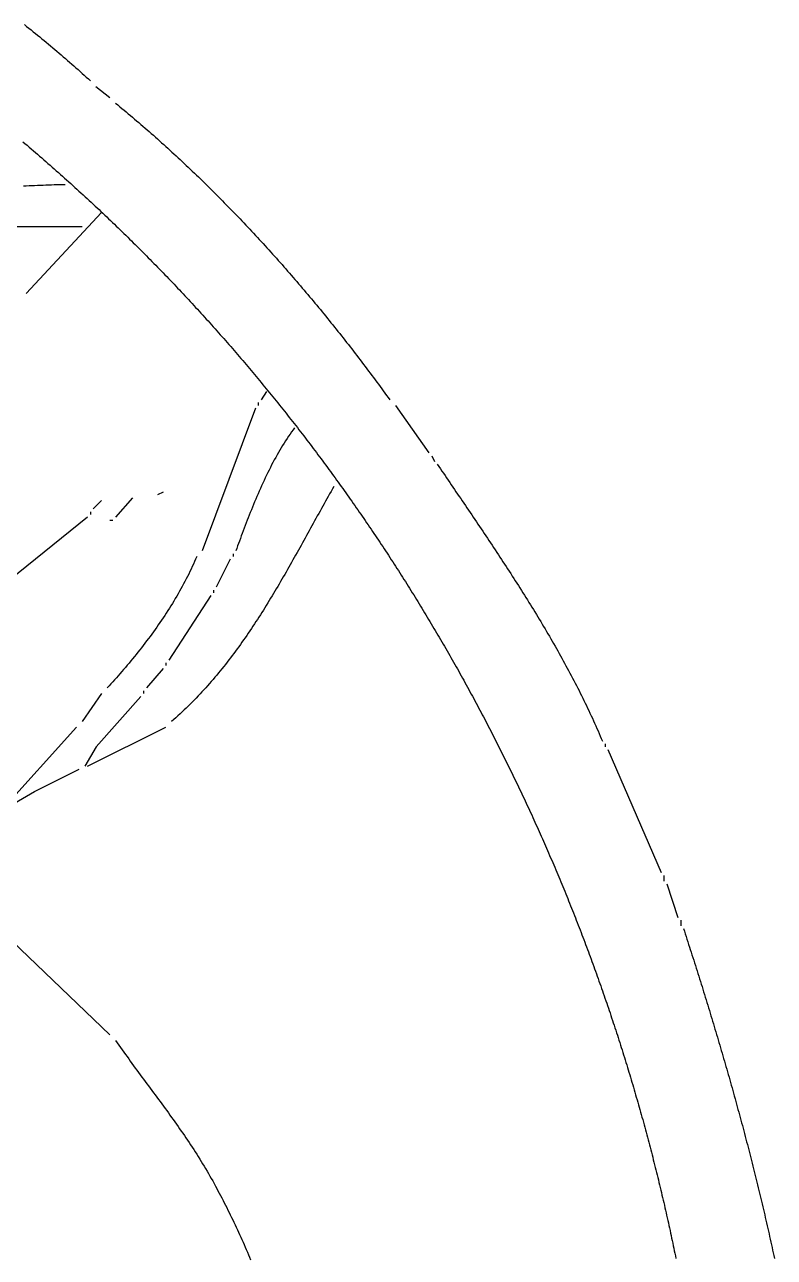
# Model space of a CAD drawing. Header units: millimetres. Extents: x 17 to 1517, y 15 to 1503.
# Drawn here: x 1234.5 to 1502.5, y 899.5 to 1340.1 of the extents above; entities that cross this region are included whole.
import ezdxf

# ---------------------------------------------------------------- set-up
doc = ezdxf.new("R2010")
doc.units = ezdxf.units.MM
doc.layers.add('0_0_0', color=3, linetype='Continuous')

msp = doc.modelspace()

# ---------------------------------------------------------------- linework, layer by layer
at = {"layer": '0_0_0'}
for points in [[(1234.4257, 1340.0883), (1235.2111, 1339.4632), (1235.9952, 1338.8367), (1236.7778, 1338.2087), (1237.5589, 1337.5792), (1238.3385, 1336.9482), (1239.1167, 1336.3158), (1239.8932, 1335.6818), (1240.6683, 1335.0464), (1241.4417, 1334.4094), (1242.2135, 1333.7709), (1242.9836, 1333.131), (1243.7521, 1332.4894), (1244.5189, 1331.8464), (1245.2839, 1331.2018), (1246.0472, 1330.5556), (1246.8087, 1329.9079), (1247.5685, 1329.2586), (1248.3263, 1328.6078), (1249.0823, 1327.9553), (1249.8365, 1327.3013), (1250.5887, 1326.6457), (1251.339, 1325.9884), (1252.0873, 1325.3296), (1252.8336, 1324.6691), (1253.5779, 1324.0071), (1254.3202, 1323.3433), (1255.0604, 1322.678), (1255.7985, 1322.011), (1256.5345, 1321.3423), (1257.2683, 1320.672), (1258, 1320)], [(1260, 1318), (1265, 1314)], [(1267, 1312), (1267.7572, 1311.3818), (1268.5137, 1310.7613), (1269.2694, 1310.1386), (1270.0243, 1309.5136), (1270.7783, 1308.8864), (1271.5315, 1308.257), (1272.2839, 1307.6254), (1273.0354, 1306.9916), (1273.7861, 1306.3556), (1274.5359, 1305.7175), (1275.2848, 1305.0772), (1276.0329, 1304.4348), (1276.7801, 1303.7903), (1277.5264, 1303.1437), (1278.2718, 1302.495), (1279.0163, 1301.8442), (1279.7599, 1301.1914), (1280.5026, 1300.5365), (1281.2444, 1299.8796), (1281.9852, 1299.2207), (1282.7251, 1298.5598), (1283.4641, 1297.897), (1284.2021, 1297.2322), (1284.9392, 1296.5654), (1285.6753, 1295.8967), (1286.4104, 1295.226), (1287.1446, 1294.5535), (1287.8778, 1293.8791), (1288.6099, 1293.2028), (1289.3411, 1292.5246), (1290.0713, 1291.8446), (1290.8005, 1291.1628), (1291.5287, 1290.4791), (1292.2558, 1289.7937), (1292.9819, 1289.1064), (1293.707, 1288.4174), (1294.431, 1287.7266), (1295.154, 1287.0341), (1295.8759, 1286.3399), (1296.5968, 1285.644), (1297.3166, 1284.9463), (1298.0353, 1284.247), (1298.7529, 1283.546), (1299.4694, 1282.8434), (1300.1848, 1282.1391), (1300.8992, 1281.4332), (1301.6124, 1280.7257), (1302.3245, 1280.0166), (1303.0354, 1279.3059), (1303.7453, 1278.5937), (1304.454, 1277.8799), (1305.1615, 1277.1646), (1305.8679, 1276.4477), (1306.5731, 1275.7294), (1307.2772, 1275.0096), (1307.9801, 1274.2883), (1308.6818, 1273.5655), (1309.3823, 1272.8413), (1310.0816, 1272.1157), (1310.7797, 1271.3886), (1311.4767, 1270.6602), (1312.1724, 1269.9304), (1312.8668, 1269.1992), (1313.5601, 1268.4666), (1314.2521, 1267.7327), (1314.9429, 1266.9975), (1315.6324, 1266.261), (1316.3206, 1265.5232), (1317.0076, 1264.7841), (1317.6934, 1264.0437), (1318.3778, 1263.3021), (1319.061, 1262.5593), (1319.7428, 1261.8152), (1320.4234, 1261.0699), (1321.1027, 1260.3235), (1321.7806, 1259.5758), (1322.4573, 1258.827), (1323.1326, 1258.0771), (1323.8066, 1257.326), (1324.4792, 1256.5738), (1325.1505, 1255.8205), (1325.8205, 1255.0661), (1326.4891, 1254.3107), (1327.1563, 1253.5542), (1327.8221, 1252.7966), (1328.4866, 1252.038), (1329.1497, 1251.2784), (1329.8113, 1250.5179), (1330.4716, 1249.7563), (1331.1305, 1248.9938), (1331.788, 1248.2303), (1332.444, 1247.4658), (1333.0986, 1246.7005), (1333.7518, 1245.9342), (1334.4035, 1245.1671), (1335.0538, 1244.3991), (1335.7026, 1243.6302), (1336.35, 1242.8604), (1336.9959, 1242.0899), (1337.6403, 1241.3185), (1338.2833, 1240.5463), (1338.9247, 1239.7733), (1339.5647, 1238.9995), (1340.2031, 1238.225), (1340.84, 1237.4498), (1341.4755, 1236.6738), (1342.1093, 1235.8971), (1342.7417, 1235.1197), (1343.3725, 1234.3416), (1344.0018, 1233.5628), (1344.6295, 1232.7834), (1345.2557, 1232.0034), (1345.8803, 1231.2227), (1346.5033, 1230.4414), (1347.1248, 1229.6595), (1347.7447, 1228.877), (1348.3629, 1228.094), (1348.9796, 1227.3104), (1349.5947, 1226.5263), (1350.2081, 1225.7417), (1350.82, 1224.9565), (1351.4302, 1224.1709), (1352.0387, 1223.3848), (1352.6457, 1222.5982), (1353.2509, 1221.8112), (1353.8546, 1221.0237), (1354.4565, 1220.2359), (1355.0568, 1219.4476), (1355.6555, 1218.659), (1356.2524, 1217.8699), (1356.8476, 1217.0805), (1357.4412, 1216.2908), (1358.0331, 1215.5008), (1358.6232, 1214.7104), (1359.2116, 1213.9197), (1359.7983, 1213.1288), (1360.3833, 1212.3376), (1360.9665, 1211.5461), (1361.548, 1210.7544), (1362.1278, 1209.9624), (1362.7057, 1209.1703), (1363.282, 1208.378), (1363.8564, 1207.5855), (1364.4291, 1206.7928), (1365, 1206)], [(1233.8413, 1298.2601), (1234.5967, 1297.6193), (1235.3512, 1296.9774), (1236.1047, 1296.3346), (1236.8574, 1295.6908), (1237.6091, 1295.0459), (1238.3599, 1294.4), (1239.1098, 1293.7531), (1239.8587, 1293.1052), (1240.6068, 1292.4563), (1241.3539, 1291.8064), (1242.1, 1291.1555), (1242.8452, 1290.5036), (1243.5895, 1289.8507), (1244.3329, 1289.1968), (1245.0753, 1288.5419), (1245.8167, 1287.886), (1246.5573, 1287.2291), (1247.2968, 1286.5712), (1248.0355, 1285.9123), (1248.7731, 1285.2524), (1249.5099, 1284.5916), (1250.2456, 1283.9297), (1250.9805, 1283.2668), (1251.7143, 1282.603), (1252.4472, 1281.9382), (1253.1792, 1281.2723), (1253.9102, 1280.6055), (1254.6402, 1279.9377), (1255.3692, 1279.269), (1256.0973, 1278.5992), (1256.8244, 1277.9285), (1257.5506, 1277.2568), (1258.2758, 1276.5841), (1259, 1275.9105), (1259.6934, 1275.2636), (1260.3858, 1274.6158), (1261.0772, 1273.9672), (1261.7675, 1273.3177), (1262.4569, 1272.6673), (1263.1452, 1272.016), (1263.8325, 1271.3638), (1264.5187, 1270.7107), (1265.204, 1270.0568), (1265.8882, 1269.402), (1266.5714, 1268.7463), (1267.2535, 1268.0897), (1267.9346, 1267.4323), (1268.6148, 1266.774), (1269.2938, 1266.1148), (1269.9719, 1265.4548), (1270.6489, 1264.7939), (1271.3249, 1264.1321), (1271.9999, 1263.4695), (1272.6738, 1262.8059), (1273.3467, 1262.1416), (1274.0186, 1261.4764), (1274.6895, 1260.8103), (1275.3593, 1260.1433), (1276.0281, 1259.4755), (1276.6959, 1258.8069), (1277.3626, 1258.1374), (1278.0283, 1257.467), (1278.693, 1256.7958), (1279.3566, 1256.1237), (1280.0193, 1255.4508), (1280.6808, 1254.7771), (1281.3414, 1254.1025), (1282.0009, 1253.427), (1282.6594, 1252.7507), (1283.3169, 1252.0736), (1283.9733, 1251.3957), (1284.6287, 1250.7169), (1285.283, 1250.0372), (1285.9363, 1249.3567), (1286.5886, 1248.6754), (1287.2399, 1247.9933), (1287.8901, 1247.3103), (1288.5393, 1246.6265), (1289.1874, 1245.9419), (1289.8346, 1245.2565), (1290.4806, 1244.5702), (1291.1257, 1243.8831), (1291.7697, 1243.1952), (1292.4127, 1242.5064), (1293.0546, 1241.8168), (1293.6955, 1241.1265), (1294.3354, 1240.4353), (1294.9742, 1239.7432), (1295.612, 1239.0504), (1296.2487, 1238.3568), (1296.8844, 1237.6623), (1297.5191, 1236.9671), (1298.1527, 1236.271), (1298.7853, 1235.5741), (1299.4169, 1234.8764), (1300.0474, 1234.178), (1300.6769, 1233.4787), (1301.3053, 1232.7786), (1301.9327, 1232.0777), (1302.5591, 1231.376), (1303.1844, 1230.6735), (1303.8087, 1229.9703), (1304.4319, 1229.2662), (1305.0541, 1228.5613), (1305.6752, 1227.8557), (1306.2953, 1227.1492), (1306.9144, 1226.442), (1307.5324, 1225.734), (1308.1494, 1225.0251), (1308.7653, 1224.3156), (1309.3802, 1223.6052), (1309.9941, 1222.894), (1310.6069, 1222.1821), (1311.2186, 1221.4694), (1311.8293, 1220.7559), (1312.439, 1220.0416), (1313.0476, 1219.3266), (1313.6552, 1218.6108), (1314.2617, 1217.8942), (1314.8672, 1217.1768), (1315.4717, 1216.4587), (1316.0751, 1215.7398), (1316.6774, 1215.0202), (1317.2787, 1214.2997), (1317.879, 1213.5786), (1318.4782, 1212.8566), (1319.0763, 1212.1339), (1319.6734, 1211.4104), (1320.2695, 1210.6862), (1320.8645, 1209.9612), (1321.4584, 1209.2355), (1322.0514, 1208.509), (1322.6432, 1207.7818), (1323.234, 1207.0538), (1323.8238, 1206.3251), (1324.4125, 1205.5956), (1325.0002, 1204.8653), (1325.5868, 1204.1344), (1326.1723, 1203.4027), (1326.7568, 1202.6702), (1327.3403, 1201.937), (1327.9227, 1201.2031), (1328.504, 1200.4684), (1329.0843, 1199.733), (1329.6636, 1198.9968), (1330.2418, 1198.2599), (1330.8189, 1197.5223), (1331.395, 1196.784), (1331.97, 1196.0449), (1332.544, 1195.3051), (1333.1169, 1194.5646), (1333.6888, 1193.8233), (1334.2596, 1193.0814), (1334.8294, 1192.3387), (1335.3981, 1191.5952), (1335.9657, 1190.8511), (1336.5323, 1190.1062), (1337.0978, 1189.3607), (1337.6623, 1188.6144), (1338.2257, 1187.8674), (1338.7881, 1187.1197), (1339.3494, 1186.3713), (1339.9096, 1185.6221), (1340.4688, 1184.8723), (1341.027, 1184.1217), (1341.584, 1183.3705), (1342.1401, 1182.6185), (1342.695, 1181.8659), (1343.2489, 1181.1125), (1343.8017, 1180.3585), (1344.3535, 1179.6037), (1344.9042, 1178.8482), (1345.4539, 1178.0921), (1346.0025, 1177.3353), (1346.55, 1176.5777), (1347.0965, 1175.8195), (1347.6419, 1175.0606), (1348.1862, 1174.301), (1348.7295, 1173.5407), (1349.2717, 1172.7797), (1349.8129, 1172.0181), (1350.353, 1171.2557), (1350.892, 1170.4927), (1351.43, 1169.729), (1351.9669, 1168.9646), (1352.5028, 1168.1995), (1353.0375, 1167.4338), (1353.5712, 1166.6674), (1354.1039, 1165.9003), (1354.6355, 1165.1326), (1355.166, 1164.3642), (1355.6954, 1163.5951), (1356.2238, 1162.8253), (1356.7512, 1162.0549), (1357.2774, 1161.2838), (1357.8026, 1160.512), (1358.3267, 1159.7396), (1358.8498, 1158.9666), (1359.3718, 1158.1928), (1359.8927, 1157.4184), (1360.4125, 1156.6434), (1360.9313, 1155.8677), (1361.449, 1155.0914), (1361.9657, 1154.3144), (1362.4812, 1153.5367), (1362.9957, 1152.7584), (1363.5092, 1151.9795), (1364.0215, 1151.1999), (1364.5328, 1150.4196), (1365.0431, 1149.6387), (1365.5522, 1148.8572), (1366.0603, 1148.0751), (1366.5673, 1147.2923), (1367.0732, 1146.5088), (1367.5781, 1145.7247), (1368.0819, 1144.94), (1368.5846, 1144.1547), (1369.0863, 1143.3687), (1369.5869, 1142.5821), (1370.0864, 1141.7949), (1370.5848, 1141.007), (1371.0821, 1140.2185), (1371.5784, 1139.4294), (1372.0736, 1138.6397), (1372.5678, 1137.8493), (1373.0608, 1137.0583), (1373.5528, 1136.2667), (1374.0437, 1135.4745), (1374.5335, 1134.6817), (1375.0223, 1133.8883), (1375.51, 1133.0942), (1375.9966, 1132.2995), (1376.4821, 1131.5042), (1376.9666, 1130.7084), (1377.4499, 1129.9119), (1377.9322, 1129.1148), (1378.4134, 1128.317), (1378.8936, 1127.5187), (1379.3726, 1126.7198), (1379.8506, 1125.9203), (1380.3275, 1125.1202), (1380.8033, 1124.3195), (1381.2781, 1123.5182), (1381.7517, 1122.7163), (1382.2243, 1121.9138), (1382.6958, 1121.1107), (1383.1662, 1120.307), (1383.6356, 1119.5027), (1384.1038, 1118.6978), (1384.571, 1117.8924), (1385.0371, 1117.0864), (1385.5021, 1116.2798), (1385.9661, 1115.4726), (1386.4289, 1114.6648), (1386.8907, 1113.8564), (1387.3514, 1113.0475), (1387.811, 1112.238), (1388.2695, 1111.4279), (1388.7269, 1110.6172), (1389.1833, 1109.806), (1389.6385, 1108.9942), (1390.0927, 1108.1818), (1390.5458, 1107.3689), (1390.9978, 1106.5553), (1391.4487, 1105.7413), (1391.8986, 1104.9266), (1392.3473, 1104.1114), (1392.795, 1103.2957), (1393.2416, 1102.4793), (1393.6871, 1101.6625), (1394.1315, 1100.845), (1394.5748, 1100.027), (1395.017, 1099.2085), (1395.4582, 1098.3894), (1395.8982, 1097.5697), (1396.3372, 1096.7495), (1396.775, 1095.9288), (1397.2118, 1095.1075), (1397.6475, 1094.2856), (1398.0821, 1093.4632), (1398.5157, 1092.6403), (1398.9481, 1091.8168), (1399.3794, 1090.9928), (1399.8097, 1090.1683), (1400.2388, 1089.3432), (1400.6669, 1088.5176), (1401.0939, 1087.6914), (1401.5197, 1086.8647), (1401.9445, 1086.0375), (1402.3682, 1085.2097), (1402.7908, 1084.3814), (1403.2123, 1083.5526), (1403.6328, 1082.7233), (1404.0521, 1081.8934), (1404.4703, 1081.0631), (1404.8874, 1080.2321), (1405.3035, 1079.4007), (1405.7184, 1078.5688), (1406.1323, 1077.7363), (1406.545, 1076.9033), (1406.9567, 1076.0698), (1407.3673, 1075.2358), (1407.7767, 1074.4013), (1408.1851, 1073.5663), (1408.5924, 1072.7308), (1408.9986, 1071.8947), (1409.4037, 1071.0582), (1409.8077, 1070.2211), (1410.2105, 1069.3835), (1410.6123, 1068.5455), (1411.013, 1067.7069), (1411.4126, 1066.8679), (1411.8111, 1066.0283), (1412.2085, 1065.1883), (1412.6048, 1064.3477), (1413, 1063.5067), (1413.3941, 1062.6651), (1413.7871, 1061.8231), (1414.179, 1060.9806), (1414.5698, 1060.1376), (1414.9595, 1059.2941), (1415.3481, 1058.4501), (1415.7356, 1057.6057), (1416.122, 1056.7607), (1416.5073, 1055.9153), (1416.8915, 1055.0694), (1417.2746, 1054.223), (1417.6566, 1053.3762), (1418.0374, 1052.5288), (1418.4172, 1051.681), (1418.7959, 1050.8327), (1419.1735, 1049.984), (1419.5499, 1049.1348), (1419.9253, 1048.2851), (1420.2996, 1047.4349), (1420.6727, 1046.5843), (1421.0448, 1045.7333), (1421.4157, 1044.8817), (1421.7855, 1044.0297), (1422.1543, 1043.1772), (1422.5219, 1042.3243), (1422.8884, 1041.4709), (1423.2538, 1040.6171), (1423.6181, 1039.7628), (1423.9813, 1038.9081), (1424.3434, 1038.0529), (1424.7044, 1037.1972), (1425.0643, 1036.3412), (1425.4231, 1035.4846), (1425.7807, 1034.6276), (1426.1373, 1033.7702), (1426.4927, 1032.9123), (1426.847, 1032.054), (1427.2002, 1031.1953), (1427.5524, 1030.3361), (1427.9034, 1029.4765), (1428.2532, 1028.6164), (1428.602, 1027.7559), (1428.9497, 1026.895), (1429.2962, 1026.0336), (1429.6417, 1025.1718), (1429.986, 1024.3096), (1430.3292, 1023.447), (1430.6714, 1022.5839), (1431.0123, 1021.7204), (1431.3522, 1020.8565), (1431.691, 1019.9921), (1432.0286, 1019.1274), (1432.3652, 1018.2622), (1432.7006, 1017.3966), (1433.0349, 1016.5306), (1433.3681, 1015.6642), (1433.7002, 1014.7973), (1434.0312, 1013.9301), (1434.361, 1013.0624), (1434.6898, 1012.1943), (1435.0174, 1011.3259), (1435.3439, 1010.457), (1435.6693, 1009.5877), (1435.9935, 1008.718), (1436.3167, 1007.8479), (1436.6387, 1006.9774), (1436.9597, 1006.1065), (1437.2795, 1005.2352), (1437.5981, 1004.3635), (1437.9157, 1003.4915), (1438.2321, 1002.619), (1438.5475, 1001.7461), (1438.8617, 1000.8729), (1439.1748, 999.9992), (1439.4867, 999.1252), (1439.7976, 998.2508), (1440.1073, 997.3759), (1440.4159, 996.5008), (1440.7234, 995.6252), (1441.0298, 994.7492), (1441.335, 993.8729), (1441.6391, 992.9962), (1441.9421, 992.1191), (1442.244, 991.2417), (1442.5447, 990.3638), (1442.8444, 989.4856), (1443.1429, 988.607), (1443.4403, 987.7281), (1443.7365, 986.8488), (1444.0317, 985.9691), (1444.3257, 985.0891), (1444.6186, 984.2087), (1444.9103, 983.3279), (1445.201, 982.4467), (1445.4905, 981.5653), (1445.7789, 980.6834), (1446.0661, 979.8012), (1446.3523, 978.9186), (1446.6373, 978.0357), (1446.9212, 977.1525), (1447.2039, 976.2688), (1447.4855, 975.3849), (1447.766, 974.5006), (1448.0454, 973.6159), (1448.3237, 972.7309), (1448.6008, 971.8455), (1448.8768, 970.9598), (1449.1516, 970.0738), (1449.4254, 969.1874), (1449.698, 968.3007), (1449.9694, 967.4137), (1450.2398, 966.5263), (1450.509, 965.6386), (1450.7771, 964.7505), (1451.044, 963.8621), (1451.3098, 962.9734), (1451.5745, 962.0844), (1451.8381, 961.195), (1452.1005, 960.3053), (1452.3618, 959.4153), (1452.6219, 958.5249), (1452.881, 957.6343), (1453.1389, 956.7433), (1453.3956, 955.852), (1453.6513, 954.9604), (1453.9058, 954.0684), (1454.1591, 953.1762), (1454.4113, 952.2836), (1454.6624, 951.3908), (1454.9124, 950.4976), (1455.1612, 949.6041), (1455.4089, 948.7103), (1455.6554, 947.8162), (1455.9009, 946.9218), (1456.1451, 946.0271), (1456.3883, 945.1321), (1456.6303, 944.2367), (1456.8711, 943.3411), (1457.1109, 942.4452), (1457.3495, 941.549), (1457.5869, 940.6525), (1457.8232, 939.7557), (1458.0584, 938.8586), (1458.2925, 937.9613), (1458.5254, 937.0636), (1458.7571, 936.1656), (1458.9878, 935.2674), (1459.2172, 934.3689), (1459.4456, 933.4701), (1459.6728, 932.571), (1459.8988, 931.6716), (1460.1238, 930.772), (1460.3475, 929.872), (1460.5702, 928.9718), (1460.7917, 928.0714), (1461.012, 927.1706), (1461.2313, 926.2696), (1461.4493, 925.3683), (1461.6663, 924.4667), (1461.882, 923.5649), (1462.0967, 922.6628), (1462.3102, 921.7605), (1462.5225, 920.8578), (1462.7337, 919.955), (1462.9438, 919.0518), (1463.1527, 918.1484), (1463.3605, 917.2447), (1463.5671, 916.3408), (1463.7726, 915.4366), (1463.977, 914.5322), (1464.1802, 913.6275), (1464.3822, 912.7226), (1464.5831, 911.8174), (1464.7829, 910.912), (1464.9815, 910.0063), (1465.1789, 909.1004), (1465.3752, 908.1942), (1465.5704, 907.2878), (1465.7644, 906.3812), (1465.9573, 905.4743), (1466.149, 904.5672), (1466.3396, 903.6598), (1466.529, 902.7522), (1466.7173, 901.8444), (1466.9044, 900.9363), (1467.0904, 900.028), (1467.2752, 899.1195)], [(1234.0675, 1282.4585), (1235.0695, 1282.5048), (1236.0707, 1282.5502), (1237.0712, 1282.5947), (1238.0708, 1282.6379), (1239.0695, 1282.68), (1240.0673, 1282.7206), (1241.0642, 1282.7596), (1242.0601, 1282.797), (1243.0549, 1282.8325), (1244.0487, 1282.8661), (1245.0413, 1282.8976), (1246.0328, 1282.9269), (1247.0231, 1282.9538), (1248.0122, 1282.9782), (1249, 1283)], [(1262, 1273), (1235, 1244)], [(1216, 1268), (1255, 1268)], [(1321, 1209), (1319, 1206)], [(1317, 1203), (1298, 1152)], [(1318, 1205), (1318, 1204)], [(1367, 1204), (1379, 1187)], [(1331, 1196), (1330.4455, 1195.2597), (1329.8967, 1194.5051), (1329.3535, 1193.7368), (1328.8159, 1192.9552), (1328.2839, 1192.1608), (1327.7574, 1191.3541), (1327.2364, 1190.5355), (1326.7209, 1189.7057), (1326.2109, 1188.865), (1325.7063, 1188.014), (1325.2071, 1187.1532), (1324.7133, 1186.283), (1324.2248, 1185.4039), (1323.7417, 1184.5165), (1323.2639, 1183.6212), (1322.7914, 1182.7185), (1322.3242, 1181.8089), (1321.8622, 1180.8929), (1321.4054, 1179.971), (1320.9537, 1179.0437), (1320.5073, 1178.1114), (1320.066, 1177.1747), (1319.6298, 1176.234), (1319.1986, 1175.2899), (1318.7726, 1174.3428), (1318.3516, 1173.3933), (1317.9355, 1172.4417), (1317.5245, 1171.4887), (1317.1184, 1170.5346), (1316.7173, 1169.5801), (1316.3211, 1168.6255), (1315.9297, 1167.6714), (1315.5433, 1166.7183), (1315.1616, 1165.7666), (1314.7848, 1164.8169), (1314.4127, 1163.8696), (1314.0454, 1162.9252), (1313.6829, 1161.9842), (1313.325, 1161.0472), (1312.9718, 1160.1146), (1312.6233, 1159.1868), (1312.2795, 1158.2644), (1311.9402, 1157.348), (1311.6055, 1156.4378), (1311.2754, 1155.5346), (1310.9498, 1154.6387), (1310.6287, 1153.7506), (1310.3121, 1152.8709), (1310, 1152)], [(1380, 1186), (1381, 1184)], [(1382, 1183), (1382.5519, 1182.1822), (1383.1048, 1181.3638), (1383.6585, 1180.5449), (1384.2131, 1179.7254), (1384.7685, 1178.9053), (1385.3246, 1178.0846), (1385.8814, 1177.2633), (1386.4389, 1176.4414), (1386.997, 1175.6189), (1387.5557, 1174.7958), (1388.1149, 1173.9721), (1388.6746, 1173.1477), (1389.2348, 1172.3227), (1389.7953, 1171.4971), (1390.3563, 1170.6709), (1390.9175, 1169.844), (1391.479, 1169.0164), (1392.0408, 1168.1882), (1392.6028, 1167.3594), (1393.1649, 1166.5298), (1393.7271, 1165.6997), (1394.2894, 1164.8688), (1394.8517, 1164.0373), (1395.414, 1163.2051), (1395.9763, 1162.3722), (1396.5384, 1161.5386), (1397.1004, 1160.7043), (1397.6622, 1159.8693), (1398.2238, 1159.0336), (1398.7851, 1158.1972), (1399.3461, 1157.3601), (1399.9067, 1156.5223), (1400.4669, 1155.6837), (1401.0267, 1154.8445), (1401.586, 1154.0044), (1402.1448, 1153.1637), (1402.703, 1152.3222), (1403.2606, 1151.4799), (1403.8176, 1150.6369), (1404.3738, 1149.7932), (1404.9293, 1148.9487), (1405.484, 1148.1034), (1406.0379, 1147.2573), (1406.591, 1146.4105), (1407.1431, 1145.5628), (1407.6943, 1144.7144), (1408.2444, 1143.8652), (1408.7936, 1143.0152), (1409.3416, 1142.1645), (1409.8886, 1141.3129), (1410.4344, 1140.4604), (1410.9789, 1139.6072), (1411.5223, 1138.7532), (1412.0643, 1137.8983), (1412.605, 1137.0426), (1413.1443, 1136.1861), (1413.6822, 1135.3287), (1414.2186, 1134.4705), (1414.7536, 1133.6114), (1415.287, 1132.7515), (1415.8188, 1131.8907), (1416.3489, 1131.029), (1416.8774, 1130.1665), (1417.4042, 1129.3031), (1417.9293, 1128.4389), (1418.4525, 1127.5737), (1418.9739, 1126.7077), (1419.4933, 1125.8408), (1420.0109, 1124.9729), (1420.5265, 1124.1042), (1421.0401, 1123.2346), (1421.5516, 1122.364), (1422.061, 1121.4926), (1422.5683, 1120.6202), (1423.0734, 1119.7469), (1423.5763, 1118.8726), (1424.0769, 1117.9975), (1424.5752, 1117.1213), (1425.0712, 1116.2443), (1425.5647, 1115.3663), (1426.0558, 1114.4873), (1426.5445, 1113.6074), (1427.0306, 1112.7265), (1427.5141, 1111.8446), (1427.995, 1110.9618), (1428.4733, 1110.078), (1428.9489, 1109.1932), (1429.4218, 1108.3074), (1429.8919, 1107.4206), (1430.3591, 1106.5328), (1430.8235, 1105.6441), (1431.285, 1104.7543), (1431.7436, 1103.8635), (1432.1991, 1102.9716), (1432.6516, 1102.0788), (1433.1011, 1101.1849), (1433.5474, 1100.29), (1433.9906, 1099.3941), (1434.4306, 1098.4971), (1434.8673, 1097.5991), (1435.3007, 1096.7), (1435.7308, 1095.7999), (1436.1576, 1094.8987), (1436.5809, 1093.9965), (1437.0008, 1093.0931), (1437.4171, 1092.1887), (1437.83, 1091.2833), (1438.2392, 1090.3767), (1438.6448, 1089.469), (1439.0468, 1088.5603), (1439.445, 1087.6504), (1439.8395, 1086.7395), (1440.2301, 1085.8274), (1440.617, 1084.9142), (1441, 1084)], [(1284, 1173), (1282, 1172)], [(1345, 1175), (1344.5024, 1174.1239), (1344.0064, 1173.2476), (1343.5118, 1172.371), (1343.0185, 1171.4942), (1342.5265, 1170.6173), (1342.0357, 1169.7402), (1341.5461, 1168.8631), (1341.0574, 1167.9859), (1340.5697, 1167.1087), (1340.0828, 1166.2316), (1339.5967, 1165.3545), (1339.1112, 1164.4777), (1338.6264, 1163.601), (1338.1421, 1162.7245), (1337.6582, 1161.8483), (1337.1747, 1160.9724), (1336.6915, 1160.0969), (1336.2084, 1159.2218), (1335.7255, 1158.3471), (1335.2425, 1157.473), (1334.7595, 1156.5994), (1334.2764, 1155.7263), (1333.793, 1154.8539), (1333.3093, 1153.9822), (1332.8252, 1153.1111), (1332.3407, 1152.2409), (1331.8555, 1151.3714), (1331.3697, 1150.5028), (1330.8832, 1149.6351), (1330.3959, 1148.7683), (1329.9077, 1147.9025), (1329.4185, 1147.0377), (1328.9282, 1146.174), (1328.4368, 1145.3114), (1327.9442, 1144.45), (1327.4502, 1143.5897), (1326.9549, 1142.7307), (1326.4581, 1141.873), (1325.9597, 1141.0166), (1325.4596, 1140.1616), (1324.9579, 1139.3081), (1324.4543, 1138.456), (1323.9488, 1137.6054), (1323.4414, 1136.7563), (1322.9318, 1135.9089), (1322.4202, 1135.063), (1321.9063, 1134.2189), (1321.3901, 1133.3765), (1320.8715, 1132.5359), (1320.3504, 1131.6971), (1319.8268, 1130.8602), (1319.3005, 1130.0251), (1318.7715, 1129.1921), (1318.2396, 1128.361), (1317.7049, 1127.5319), (1317.1672, 1126.705), (1316.6264, 1125.8801), (1316.0825, 1125.0575), (1315.5354, 1124.237), (1314.9849, 1123.4188), (1314.4311, 1122.6029), (1313.8737, 1121.7894), (1313.3128, 1120.9782), (1312.7483, 1120.1695), (1312.18, 1119.3633), (1311.608, 1118.5596), (1311.032, 1117.7584), (1310.452, 1116.9599), (1309.868, 1116.164), (1309.2799, 1115.3709), (1308.6875, 1114.5804), (1308.0908, 1113.7928), (1307.4897, 1113.008), (1306.8841, 1112.2261), (1306.274, 1111.4471), (1305.6592, 1110.671), (1305.0397, 1109.898), (1304.4154, 1109.128), (1303.7861, 1108.3611), (1303.152, 1107.5974), (1302.5127, 1106.8368), (1301.8683, 1106.0795), (1301.2187, 1105.3255), (1300.5637, 1104.5747), (1299.9034, 1103.8274), (1299.2376, 1103.0834), (1298.5662, 1102.3429), (1297.8892, 1101.6059), (1297.2065, 1100.8724), (1296.5179, 1100.1425), (1295.8234, 1099.4162), (1295.123, 1098.6936), (1294.4165, 1097.9748), (1293.7039, 1097.2596), (1292.985, 1096.5483), (1292.2599, 1095.8408), (1291.5283, 1095.1372), (1290.7903, 1094.4376), (1290.0456, 1093.7419), (1289.2944, 1093.0503), (1288.5364, 1092.3627), (1287.7716, 1091.6793), (1287, 1091)], [(1262, 1170), (1259, 1167)], [(1273, 1171), (1267, 1164)], [(1257, 1164), (1226, 1139)], [(1258, 1166), (1258, 1165)], [(1265, 1163), (1266, 1163)], [(1296, 1150), (1295.6184, 1149.1005), (1295.2274, 1148.2025), (1294.8271, 1147.3061), (1294.4177, 1146.4112), (1293.9994, 1145.5179), (1293.5722, 1144.6264), (1293.1364, 1143.7366), (1292.6921, 1142.8487), (1292.2395, 1141.9626), (1291.7788, 1141.0786), (1291.3101, 1140.1966), (1290.8336, 1139.3167), (1290.3495, 1138.439), (1289.8579, 1137.5636), (1289.359, 1136.6904), (1288.8529, 1135.8197), (1288.3399, 1134.9514), (1287.82, 1134.0856), (1287.2935, 1133.2224), (1286.7606, 1132.3618), (1286.2213, 1131.504), (1285.6759, 1130.6489), (1285.1245, 1129.7967), (1284.5672, 1128.9474), (1284.0044, 1128.1012), (1283.436, 1127.2579), (1282.8623, 1126.4178), (1282.2835, 1125.5809), (1281.6996, 1124.7472), (1281.111, 1123.9169), (1280.5177, 1123.0899), (1279.9199, 1122.2664), (1279.3178, 1121.4465), (1278.7115, 1120.6301), (1278.1012, 1119.8174), (1277.4871, 1119.0084), (1276.8694, 1118.2032), (1276.2481, 1117.4019), (1275.6235, 1116.6045), (1274.9957, 1115.8111), (1274.365, 1115.0217), (1273.7314, 1114.2365), (1273.0951, 1113.4555), (1272.4563, 1112.6788), (1271.8152, 1111.9064), (1271.172, 1111.1384), (1270.5267, 1110.3748), (1269.8796, 1109.6158), (1269.2308, 1108.8614), (1268.5804, 1108.1117), (1267.9288, 1107.3667), (1267.276, 1106.6265), (1266.6221, 1105.8912), (1265.9674, 1105.1608), (1265.3121, 1104.4354), (1264.6562, 1103.7151), (1264, 1103)], [(1309, 1151), (1309, 1150)], [(1308, 1149), (1303, 1139)], [(1302, 1138), (1302, 1137)], [(1301, 1136), (1286, 1113)], [(1285, 1112), (1285, 1111)], [(1284, 1110), (1278, 1103)], [(1277, 1102), (1277, 1101)], [(1262, 1101), (1255, 1091)], [(1276, 1100), (1260.0402, 1082), (1256, 1075)], [(1253, 1089), (1226, 1059), (1238, 1066.0247), (1254, 1074)], [(1257, 1075), (1285, 1089)], [(1442, 1083), (1442, 1082)], [(1443, 1081), (1462, 1037)], [(1463, 1036), (1463, 1034)], [(1203, 1035), (1230, 1012.561), (1265, 979)], [(1464, 1033), (1468, 1021)], [(1469, 1020), (1469, 1018)], [(1470, 1017), (1470.3059, 1016.0604), (1470.6114, 1015.1205), (1470.9165, 1014.1802), (1471.2211, 1013.2396), (1471.5252, 1012.2987), (1471.8288, 1011.3574), (1472.132, 1010.4158), (1472.4347, 1009.4738), (1472.7368, 1008.5315), (1473.0385, 1007.5889), (1473.3397, 1006.6459), (1473.6404, 1005.7026), (1473.9406, 1004.7589), (1474.2402, 1003.815), (1474.5393, 1002.8706), (1474.8379, 1001.926), (1475.1359, 1000.981), (1475.4334, 1000.0357), (1475.7303, 999.0901), (1476.0267, 998.1441), (1476.3225, 997.1978), (1476.6178, 996.2512), (1476.9125, 995.3042), (1477.2066, 994.3569), (1477.5001, 993.4093), (1477.793, 992.4614), (1478.0853, 991.5132), (1478.3771, 990.5646), (1478.6682, 989.6157), (1478.9587, 988.6665), (1479.2485, 987.717), (1479.5378, 986.7672), (1479.8264, 985.817), (1480.1144, 984.8666), (1480.4017, 983.9158), (1480.6884, 982.9647), (1480.9744, 982.0133), (1481.2598, 981.0616), (1481.5445, 980.1096), (1481.8285, 979.1573), (1482.1119, 978.2046), (1482.3945, 977.2517), (1482.6765, 976.2984), (1482.9578, 975.3449), (1483.2383, 974.391), (1483.5182, 973.4369), (1483.7973, 972.4824), (1484.0758, 971.5276), (1484.3535, 970.5726), (1484.6304, 969.6172), (1484.9067, 968.6616), (1485.1821, 967.7056), (1485.4569, 966.7494), (1485.7309, 965.7928), (1486.0041, 964.836), (1486.2765, 963.8789), (1486.5482, 962.9214), (1486.8191, 961.9637), (1487.0892, 961.0057), (1487.3585, 960.0474), (1487.6271, 959.0889), (1487.8948, 958.13), (1488.1617, 957.1709), (1488.4278, 956.2114), (1488.6931, 955.2517), (1488.9576, 954.2917), (1489.2212, 953.3314), (1489.484, 952.3709), (1489.7459, 951.41), (1490.007, 950.4489), (1490.2673, 949.4875), (1490.5266, 948.5258), (1490.7852, 947.5639), (1491.0428, 946.6017), (1491.2996, 945.6392), (1491.5554, 944.6764), (1491.8104, 943.7134), (1492.0645, 942.7501), (1492.3177, 941.7865), (1492.57, 940.8226), (1492.8214, 939.8585), (1493.0718, 938.8941), (1493.3214, 937.9295), (1493.57, 936.9646), (1493.8176, 935.9994), (1494.0643, 935.0339), (1494.3101, 934.0682), (1494.5549, 933.1023), (1494.7988, 932.1361), (1495.0417, 931.1696), (1495.2836, 930.2028), (1495.5245, 929.2359), (1495.7645, 928.2686), (1496.0034, 927.3011), (1496.2414, 926.3333), (1496.4784, 925.3653), (1496.7143, 924.3971), (1496.9493, 923.4286), (1497.1832, 922.4598), (1497.4161, 921.4908), (1497.648, 920.5215), (1497.8788, 919.552), (1498.1086, 918.5823), (1498.3374, 917.6123), (1498.5651, 916.642), (1498.7917, 915.6716), (1499.0173, 914.7008), (1499.2418, 913.7299), (1499.4652, 912.7587), (1499.6875, 911.7872), (1499.9088, 910.8155), (1500.1289, 909.8436), (1500.348, 908.8715), (1500.5659, 907.8991), (1500.7828, 906.9265), (1500.9985, 905.9536), (1501.2131, 904.9805), (1501.4265, 904.0072), (1501.6389, 903.0337), (1501.8501, 902.0599), (1502.0601, 901.0859), (1502.269, 900.1117), (1502.4767, 899.1372)], [(1267, 977), (1267.5806, 976.1677), (1268.1628, 975.3383), (1268.7465, 974.5116), (1269.3315, 973.6874), (1269.9177, 972.8658), (1270.5052, 972.0464), (1271.0937, 971.2292), (1271.6831, 970.4141), (1272.2734, 969.6009), (1272.8645, 968.7896), (1273.4562, 967.9799), (1274.0485, 967.1718), (1274.6413, 966.365), (1275.2344, 965.5596), (1275.8278, 964.7553), (1276.4213, 963.9521), (1277.015, 963.1498), (1277.6086, 962.3483), (1278.2021, 961.5474), (1278.7953, 960.747), (1279.3883, 959.947), (1279.9808, 959.1473), (1280.5728, 958.3477), (1281.1641, 957.5481), (1281.7548, 956.7484), (1282.3446, 955.9485), (1282.9335, 955.1482), (1283.5214, 954.3473), (1284.1082, 953.5459), (1284.6938, 952.7436), (1285.2781, 951.9405), (1285.8609, 951.1364), (1286.4423, 950.3311), (1287.022, 949.5245), (1287.6, 948.7165), (1288.1763, 947.907), (1288.7506, 947.0958), (1289.3229, 946.2828), (1289.8931, 945.4679), (1290.4611, 944.651), (1291.0268, 943.8319), (1291.5902, 943.0104), (1292.151, 942.1866), (1292.7092, 941.3601), (1293.2648, 940.531), (1293.8175, 939.6991), (1294.3673, 938.8642), (1294.9142, 938.0262), (1295.458, 937.185), (1295.9986, 936.3405), (1296.5359, 935.4926), (1297.0698, 934.641), (1297.6002, 933.7857), (1298.127, 932.9266), (1298.6502, 932.0635), (1299.1696, 931.1962), (1299.6851, 930.3248), (1300.1966, 929.449), (1300.7041, 928.5687), (1301.2074, 927.6837), (1301.7064, 926.7941), (1302.201, 925.8995), (1302.6912, 925), (1303.1491, 924.1497), (1303.6045, 923.2973), (1304.0573, 922.4429), (1304.5074, 921.5864), (1304.9548, 920.7279), (1305.3997, 919.8673), (1305.8419, 919.0048), (1306.2814, 918.1402), (1306.7183, 917.2737), (1307.1524, 916.4053), (1307.5839, 915.5348), (1308.0127, 914.6625), (1308.4389, 913.7883), (1308.8623, 912.9121), (1309.283, 912.0341), (1309.7009, 911.1542), (1310.1162, 910.2725), (1310.5287, 909.3889), (1310.9385, 908.5036), (1311.3455, 907.6164), (1311.7498, 906.7275), (1312.1513, 905.8368), (1312.55, 904.9443), (1312.946, 904.0501), (1313.3392, 903.1542), (1313.7295, 902.2566), (1314.1171, 901.3573), (1314.5019, 900.4563), (1314.8838, 899.5537), (1315.2629, 898.6495)]]:
    msp.add_lwpolyline(points, dxfattribs=at)

doc.saveas('drawing.dxf')
